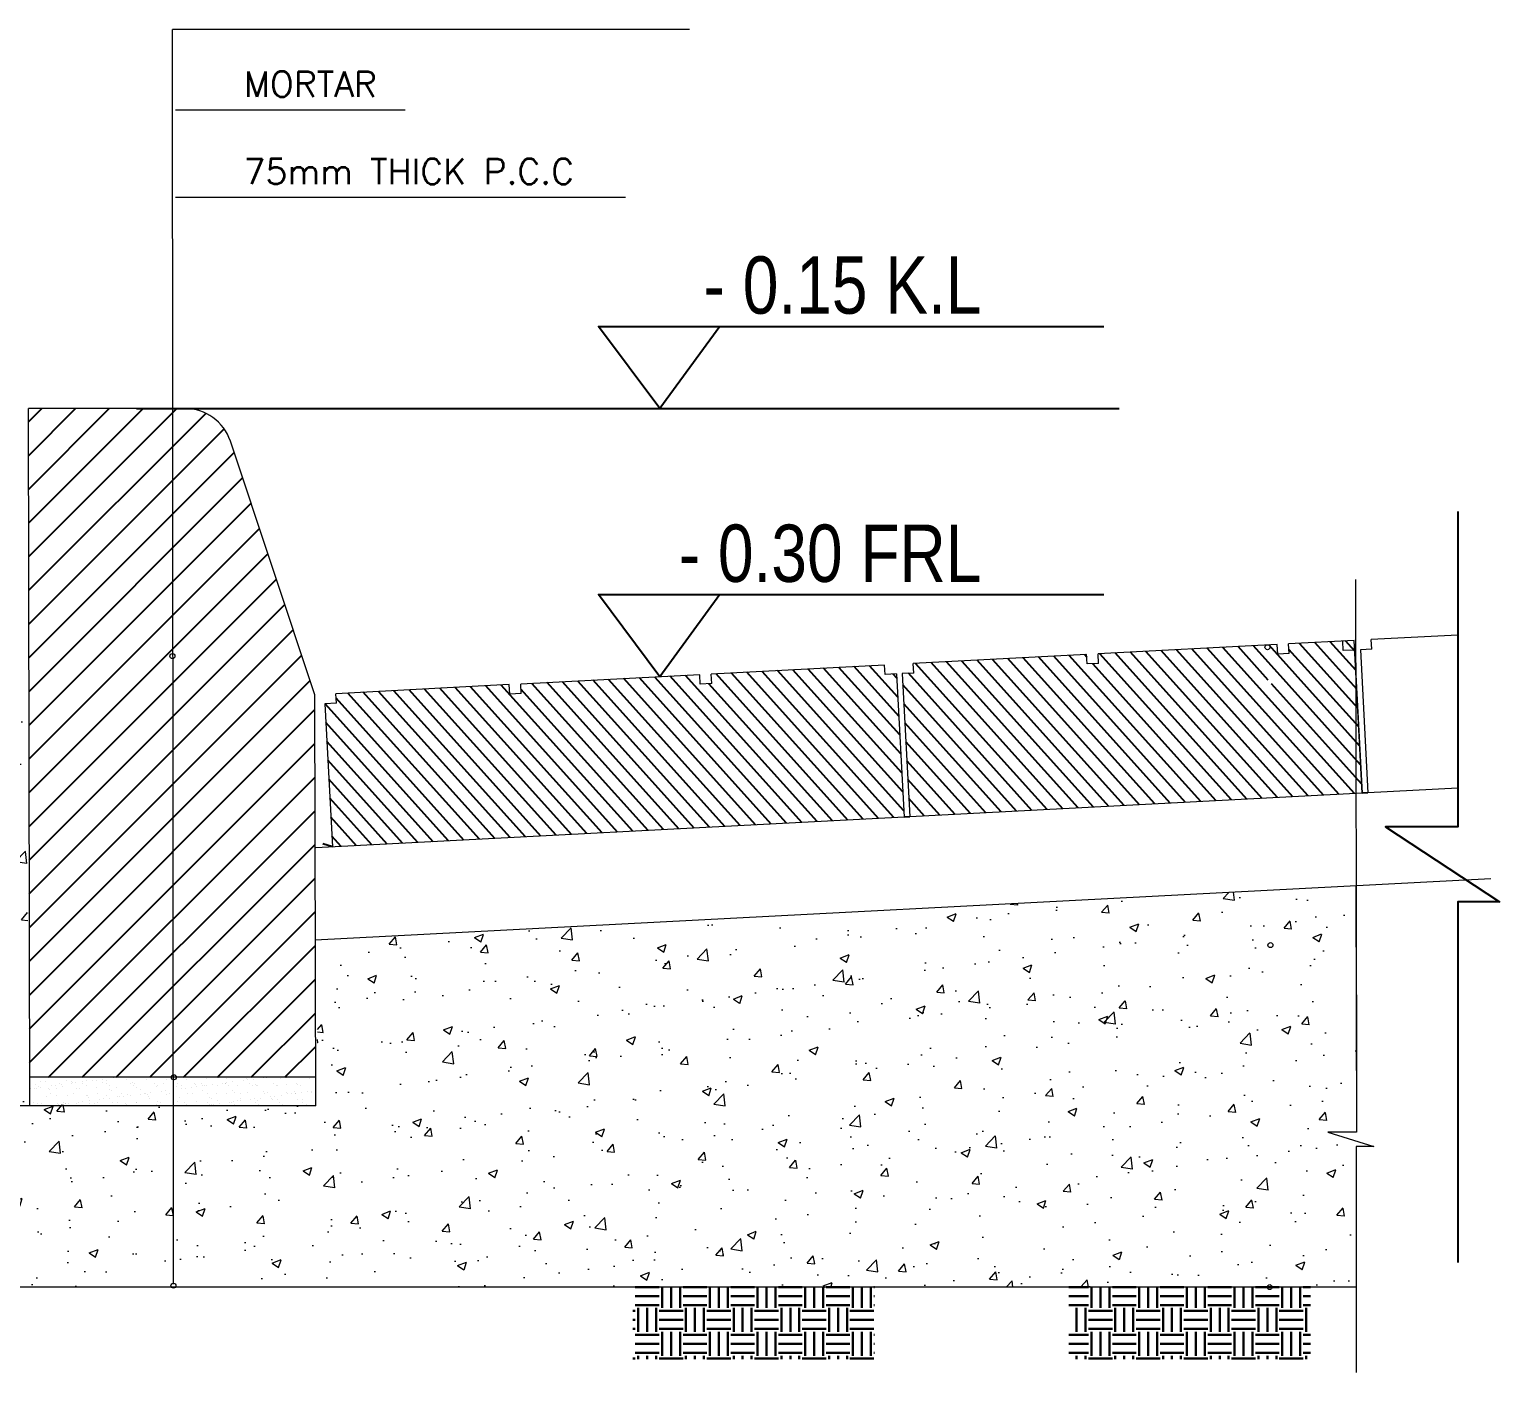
# Model space of a CAD drawing. Header units: centimetres. Extents: x 7997 to 116674, y 1017 to 13844.
# Drawn here: x 110212 to 110596.7, y 8963.6 to 9315.1 of the extents above; entities that cross this region are included whole.
import ezdxf

# ---------------------------------------------------------------- set-up
doc = ezdxf.new("R2010")
doc.units = ezdxf.units.CM
doc.header["$LTSCALE"] = 200
doc.layers.add('A_DIM-AXIS', color=1, linetype='Continuous')
doc.layers.add('L-LANDSCAPE', color=11, linetype='Continuous')
for name, color, linetype, lineweight in [('HAT', 8, 'Continuous', 9), ('HATCH', 8, 'Continuous', 5), ('TEXT', 6, 'Continuous', 18), ('W', 2, 'Continuous', 20), ('WLL', 6, 'Continuous', 30)]:
    doc.layers.add(name, color=color, linetype=linetype, lineweight=lineweight)
doc.styles.add('ROMANS', font='romans.shx', dxfattribs={"width": 0.8})
doc.styles.add('XX-Z6-101$0$Arial-0.8', font='arial.ttf', dxfattribs={"width": 0.8})

# ---------------------------------------------------------------- blocks, each defined once
blk = doc.blocks.new('*X1552')
at = {"color": 0}
for p, q in [((-306.4, 3547.3), (-306.4, 3547.3)), ((-303, 3545.2), (-303, 3545.2)), ((-300.9, 3550.3), (-300.9, 3550.3)), ((-295.3, 3549.9), (-295.3, 3549.9)), ((-289.6, 3545.3), (-289.6, 3545.3)), ((-285.5, 3545.8), (-285.5, 3545.8)), ((-281.5, 3547.4), (-281.5, 3547.4)), ((-279, 3546.7), (-279, 3546.7)), ((-278.1, 3545.2), (-278.1, 3545.2)), ((-273.7, 3550.7), (-273.7, 3550.7)), ((-268.9, 3550), (-268.9, 3550)), ((-268.1, 3548.1), (-268.1, 3548.1)), ((-267.4, 3548.7), (-267.4, 3548.7)), ((-263.9, 3548.6), (-263.9, 3548.6)), ((-257.4, 3549.5), (-257.4, 3549.5)), ((-256.6, 3547.4), (-256.6, 3547.4)), ((-253.2, 3545.3), (-253.2, 3545.3)), ((-252.8, 3551), (-252.8, 3551)), ((-246.6, 3550.9), (-246.6, 3550.9)), ((-242.4, 3551.5), (-242.4, 3551.5)), ((-236.4, 3549.3), (-236.4, 3549.3)), ((-235.9, 3552.3), (-235.9, 3552.3)), ((-232.3, 3550.9), (-232.3, 3550.9)), ((-231.7, 3547.5), (-231.7, 3547.5)), ((-228.3, 3545.3), (-228.3, 3545.3)), ((-225, 3553.8), (-225, 3553.8)), ((-220.9, 3554.3), (-220.9, 3554.3)), ((-214.4, 3555.2), (-214.4, 3555.2)), ((-210.7, 3551.6), (-210.7, 3551.6)), ((-206.7, 3547.5), (-206.7, 3547.5)), ((-204.4, 3549.1), (-204.4, 3549.1)), ((-203.4, 3545.4), (-203.4, 3545.4)), ((-202.9, 3547.7), (-202.9, 3547.7)), ((-189.7, 3551.9), (-189.7, 3551.9)), ((-181.8, 3547.6), (-181.8, 3547.6)), ((-178.9, 3554.7), (-178.9, 3554.7)), ((-178.9, 3544.4), (-178.9, 3544.4)), ((-178.5, 3545.4), (-178.5, 3545.4)), ((-171.9, 3548.3), (-171.9, 3548.3)), ((-169.3, 3551.8), (-169.3, 3551.8)), ((-158, 3544.7), (-158, 3544.7)), ((-156.9, 3547.6), (-156.9, 3547.6)), ((-153.5, 3545.5), (-153.5, 3545.5)), ((-147.9, 3555.4), (-147.9, 3555.4)), ((-147.7, 3552.6), (-147.7, 3552.6)), ((-139.9, 3548.1), (-139.9, 3548.1)), ((-138.4, 3546.7), (-138.4, 3546.7)), ((-137.5, 3544.6), (-137.5, 3544.6)), ((-132, 3547.7), (-132, 3547.7)), ((-131.5, 3545.4), (-131.5, 3545.4)), ((-128.6, 3545.5), (-128.6, 3545.5)), ((-127.4, 3545.9), (-127.4, 3545.9)), ((-126.7, 3552.9), (-126.7, 3552.9)), ((-120.9, 3546.8), (-120.9, 3546.8)), ((-115.9, 3555.1), (-115.9, 3555.1)), ((-115.9, 3545.4), (-115.9, 3545.4)), ((-114.4, 3553.7), (-114.4, 3553.7)), ((-110, 3548.2), (-110, 3548.2)), ((-107.4, 3547.4), (-107.4, 3547.4)), ((-107.1, 3547.7), (-107.1, 3547.7)), ((-106.3, 3552.8), (-106.3, 3552.8)), ((-105.8, 3548.7), (-105.8, 3548.7)), ((-103.7, 3545.6), (-103.7, 3545.6)), ((-99.3, 3549.6), (-99.3, 3549.6)), ((-95, 3545.6), (-95, 3545.6)), ((-88.5, 3551), (-88.5, 3551)), ((-84.7, 3553.5), (-84.7, 3553.5)), ((-84.3, 3551.6), (-84.3, 3551.6)), ((-83.4, 3554.4), (-83.4, 3554.4)), ((-82.2, 3547.8), (-82.2, 3547.8)), ((-78.8, 3545.6), (-78.8, 3545.6)), ((-77.8, 3552.4), (-77.8, 3552.4)), ((-75.4, 3547.1), (-75.4, 3547.1)), ((-74.5, 3545.5), (-74.5, 3545.5)), ((-74, 3545.7), (-74, 3545.7)), ((-66.9, 3553.9), (-66.9, 3553.9)), ((-63.7, 3553.8), (-63.7, 3553.8)), ((-62.8, 3554.4), (-62.8, 3554.4)), ((-57.3, 3547.8), (-57.3, 3547.8)), ((-56.2, 3555.3), (-56.2, 3555.3)), ((-53.9, 3545.7), (-53.9, 3545.7)), ((-52.9, 3546.3), (-52.9, 3546.3)), ((-51.4, 3554.1), (-51.4, 3554.1)), ((-49.9, 3552.8), (-49.9, 3552.8)), ((-43.2, 3553.7), (-43.2, 3553.7)), ((-42.9, 3546.4), (-42.9, 3546.4)), ((-32.4, 3547.8), (-32.4, 3547.8)), ((-32, 3546.6), (-32, 3546.6)), ((-29, 3545.7), (-29, 3545.7)), ((-21.6, 3554.5), (-21.6, 3554.5)), ((-18.9, 3553.4), (-18.9, 3553.4)), ((-311.2, 3542.4), (-311.2, 3542.4)), ((-307, 3543), (-307, 3543)), ((-304.9, 3542.5), (-304.9, 3542.5)), ((-300.5, 3543.8), (-300.5, 3543.8)), ((-294.8, 3534.5), (-294.8, 3534.5)), ((-293, 3543), (-293, 3543)), ((-291.5, 3541.7), (-291.5, 3541.7)), ((-290.9, 3537.5), (-290.9, 3537.5)), ((-284.5, 3535.3), (-284.5, 3535.3)), ((-284, 3542.8), (-284, 3542.8)), ((-273.2, 3535.3), (-273.2, 3535.3)), ((-266, 3537.5), (-266, 3537.5)), ((-263.5, 3542.7), (-263.5, 3542.7)), ((-260.5, 3542.3), (-260.5, 3542.3)), ((-256.6, 3528.9), (-256.6, 3528.9)), ((-252.5, 3535), (-252.5, 3535)), ((-252.2, 3535.5), (-252.2, 3535.5)), ((-251, 3533.7), (-251, 3533.7)), ((-250.1, 3529.8), (-250.1, 3529.8)), ((-241.9, 3543.5), (-241.9, 3543.5)), ((-241.1, 3537.6), (-241.1, 3537.6)), ((-239.2, 3531.2), (-239.2, 3531.2)), ((-235, 3531.7), (-235, 3531.7)), ((-231.8, 3535.4), (-231.8, 3535.4)), ((-228.5, 3542), (-228.5, 3542)), ((-228.5, 3532.6), (-228.5, 3532.6)), ((-227, 3540.7), (-227, 3540.7)), ((-221, 3543.7), (-221, 3543.7)), ((-220, 3534.3), (-220, 3534.3)), ((-217.7, 3534), (-217.7, 3534)), ((-216.1, 3537.6), (-216.1, 3537.6)), ((-213.5, 3534.6), (-213.5, 3534.6)), ((-210.2, 3536.2), (-210.2, 3536.2)), ((-207, 3535.4), (-207, 3535.4)), ((-200.5, 3543.6), (-200.5, 3543.6)), ((-196.1, 3536.9), (-196.1, 3536.9)), ((-196, 3541.3), (-196, 3541.3)), ((-192, 3537.4), (-192, 3537.4)), ((-191.2, 3537.6), (-191.2, 3537.6)), ((-189.2, 3536.5), (-189.2, 3536.5)), ((-188, 3534), (-188, 3534)), ((-186.5, 3532.7), (-186.5, 3532.7)), ((-185.5, 3538.3), (-185.5, 3538.3)), ((-178.4, 3529), (-178.4, 3529)), ((-174.6, 3539.7), (-174.6, 3539.7)), ((-170.4, 3540.2), (-170.4, 3540.2)), ((-168.8, 3536.4), (-168.8, 3536.4)), ((-166.3, 3537.7), (-166.3, 3537.7)), ((-157.5, 3529.3), (-157.5, 3529.3)), ((-155.5, 3533.3), (-155.5, 3533.3)), ((-153.1, 3542.5), (-153.1, 3542.5)), ((-148.9, 3543.1), (-148.9, 3543.1)), ((-147.2, 3537.2), (-147.2, 3537.2)), ((-142.4, 3543.9), (-142.4, 3543.9)), ((-141.4, 3537.7), (-141.4, 3537.7)), ((-137, 3529.2), (-137, 3529.2)), ((-131.5, 3540.3), (-131.5, 3540.3)), ((-126.2, 3537.4), (-126.2, 3537.4)), ((-123.5, 3533), (-123.5, 3533)), ((-122.1, 3531.7), (-122.1, 3531.7)), ((-116.5, 3537.8), (-116.5, 3537.8)), ((-115.4, 3529.9), (-115.4, 3529.9)), ((-105.8, 3537.3), (-105.8, 3537.3)), ((-99.5, 3540.1), (-99.5, 3540.1)), ((-98.4, 3529), (-98.4, 3529)), ((-98, 3538.7), (-98, 3538.7)), ((-94.5, 3530.2), (-94.5, 3530.2)), ((-91.9, 3529.9), (-91.9, 3529.9)), ((-91.6, 3537.8), (-91.6, 3537.8)), ((-91, 3532.3), (-91, 3532.3)), ((-84.1, 3538.1), (-84.1, 3538.1)), ((-81.1, 3531.3), (-81.1, 3531.3)), ((-76.9, 3531.8), (-76.9, 3531.8)), ((-74, 3530.1), (-74, 3530.1)), ((-70.4, 3532.7), (-70.4, 3532.7)), ((-67, 3539.4), (-67, 3539.4)), ((-66.7, 3537.9), (-66.7, 3537.9)), ((-63.2, 3538.4), (-63.2, 3538.4)), ((-59.5, 3534.1), (-59.5, 3534.1)), ((-59, 3532.1), (-59, 3532.1)), ((-57.6, 3530.7), (-57.6, 3530.7)), ((-55.4, 3534.7), (-55.4, 3534.7)), ((-52.4, 3530.9), (-52.4, 3530.9)), ((-48.9, 3535.5), (-48.9, 3535.5)), ((-42.7, 3538.3), (-42.7, 3538.3)), ((-41.7, 3537.9), (-41.7, 3537.9)), ((-38, 3537), (-38, 3537)), ((-35, 3539.1), (-35, 3539.1)), ((-33.8, 3537.5), (-33.8, 3537.5)), ((-33.5, 3537.7), (-33.5, 3537.7)), ((-31.5, 3531.2), (-31.5, 3531.2)), ((-27.3, 3538.4), (-27.3, 3538.4)), ((-26.5, 3531.4), (-26.5, 3531.4)), ((-21.1, 3539.1), (-21.1, 3539.1)), ((-16.8, 3538), (-16.8, 3538)), ((-16.5, 3539.8), (-16.5, 3539.8)), ((-308.6, 3528.3), (-308.6, 3528.3)), ((-304.4, 3527.1), (-304.4, 3527.1)), ((-299.9, 3527.3), (-299.9, 3527.3)), ((-283.5, 3527.4), (-283.5, 3527.4)), ((-282.3, 3525.5), (-282.3, 3525.5)), ((-278.1, 3526.1), (-278.1, 3526.1)), ((-276.6, 3528), (-276.6, 3528)), ((-275.1, 3526.6), (-275.1, 3526.6)), ((-275, 3527.4), (-275, 3527.4)), ((-271.6, 3526.9), (-271.6, 3526.9)), ((-263, 3527.3), (-263, 3527.3)), ((-260.7, 3528.3), (-260.7, 3528.3)), ((-250.1, 3527.4), (-250.1, 3527.4)), ((-244.1, 3527.3), (-244.1, 3527.3)), ((-241.4, 3528), (-241.4, 3528)), ((-225.2, 3527.5), (-225.2, 3527.5)), ((-220.5, 3528.3), (-220.5, 3528.3)), ((-212.1, 3527), (-212.1, 3527)), ((-210.6, 3525.7), (-210.6, 3525.7)), ((-200.3, 3527.5), (-200.3, 3527.5)), ((-200, 3528.2), (-200, 3528.2)), ((-179.6, 3526.3), (-179.6, 3526.3)), ((-175.4, 3527.5), (-175.4, 3527.5)), ((-150.5, 3527.6), (-150.5, 3527.6)), ((-147.6, 3526), (-147.6, 3526)), ((-125.5, 3527.6), (-125.5, 3527.6)), ((-124.1, 3525.6), (-124.1, 3525.6)), ((-122.2, 3525.5), (-122.2, 3525.5)), ((-120, 3526.2), (-120, 3526.2)), ((-113.5, 3527), (-113.5, 3527)), ((-102.6, 3528.4), (-102.6, 3528.4)), ((-100.6, 3527.7), (-100.6, 3527.7)), ((-97.3, 3525.5), (-97.3, 3525.5)), ((-75.7, 3527.7), (-75.7, 3527.7)), ((-72.3, 3525.6), (-72.3, 3525.6)), ((-50.8, 3527.8), (-50.8, 3527.8)), ((-47.4, 3525.6), (-47.4, 3525.6)), ((-25.9, 3527.8), (-25.9, 3527.8)), ((-22.5, 3525.7), (-22.5, 3525.7))]:
    blk.add_line(p, q, dxfattribs=at)
blk = doc.blocks.new('*X1551')
at = {"color": 0}
for p, q in [((-5496.9, 1071.9), (-5496.9, 1094.5)), ((-5487.5, 1071.9), (-5487.5, 1094.5)), ((-5478.1, 1071.9), (-5478.1, 1094.5)), ((-5446.9, 1071.9), (-5446.9, 1094.5)), ((-5437.5, 1071.9), (-5437.5, 1094.5)), ((-5428.1, 1071.9), (-5428.1, 1094.5)), ((-5396.9, 1071.9), (-5396.9, 1094.5)), ((-5387.5, 1071.9), (-5387.5, 1094.5)), ((-5378.1, 1071.9), (-5378.1, 1094.5)), ((-5346.9, 1071.9), (-5346.9, 1094.5)), ((-5337.5, 1071.9), (-5337.5, 1094.5)), ((-5328.1, 1071.9), (-5328.1, 1094.5)), ((-5296.9, 1071.9), (-5296.9, 1094.5)), ((-5287.5, 1071.9), (-5287.5, 1094.5)), ((-5278.1, 1071.9), (-5278.1, 1094.5)), ((-5046.9, 1071.9), (-5046.9, 1094.5)), ((-5037.5, 1071.9), (-5037.5, 1094.5)), ((-5028.1, 1071.9), (-5028.1, 1094.5)), ((-4996.9, 1071.9), (-4996.9, 1094.5)), ((-4987.5, 1071.9), (-4987.5, 1094.5)), ((-4978.1, 1071.9), (-4978.1, 1094.5)), ((-4946.9, 1071.9), (-4946.9, 1094.5)), ((-4937.5, 1071.9), (-4937.5, 1094.5)), ((-4928.1, 1071.9), (-4928.1, 1094.5)), ((-4896.9, 1071.9), (-4896.9, 1094.5)), ((-4887.5, 1071.9), (-4887.5, 1094.5)), ((-4878.1, 1071.9), (-4878.1, 1094.5)), ((-4846.9, 1071.9), (-4846.9, 1094.5)), ((-4837.5, 1071.9), (-4837.5, 1094.5)), ((-4828.1, 1071.9), (-4828.1, 1094.5)), ((-5507.6, 1093.8), (-5500, 1093.8)), ((-5507.6, 1084.4), (-5500, 1084.4)), ((-5475, 1093.8), (-5450, 1093.8)), ((-5475, 1084.4), (-5450, 1084.4)), ((-5425, 1093.8), (-5400, 1093.8)), ((-5425, 1084.4), (-5400, 1084.4)), ((-5375, 1093.8), (-5350, 1093.8)), ((-5375, 1084.4), (-5350, 1084.4)), ((-5325, 1093.8), (-5300, 1093.8)), ((-5325, 1084.4), (-5300, 1084.4)), ((-5275, 1093.8), (-5254.4, 1093.8)), ((-5275, 1084.4), (-5254.4, 1084.4)), ((-5050.8, 1093.8), (-5050, 1093.8)), ((-5050.8, 1084.4), (-5050, 1084.4)), ((-5025, 1093.8), (-5000, 1093.8)), ((-5025, 1084.4), (-5000, 1084.4)), ((-4975, 1093.8), (-4950, 1093.8)), ((-4975, 1084.4), (-4950, 1084.4)), ((-4925, 1093.8), (-4900, 1093.8)), ((-4925, 1084.4), (-4900, 1084.4)), ((-4875, 1093.8), (-4850, 1093.8)), ((-4875, 1084.4), (-4850, 1084.4)), ((-4825, 1093.8), (-4800, 1093.8)), ((-4825, 1084.4), (-4800, 1084.4)), ((-5507.6, 1075), (-5500, 1075)), ((-5503.1, 1046.9), (-5503.1, 1071.9)), ((-5500, 1068.8), (-5475, 1068.8)), ((-5475, 1075), (-5450, 1075)), ((-5471.9, 1046.9), (-5471.9, 1071.9)), ((-5462.5, 1046.9), (-5462.5, 1071.9)), ((-5453.1, 1046.9), (-5453.1, 1071.9)), ((-5450, 1068.8), (-5425, 1068.8)), ((-5425, 1075), (-5400, 1075)), ((-5421.9, 1046.9), (-5421.9, 1071.9)), ((-5412.5, 1046.9), (-5412.5, 1071.9)), ((-5403.1, 1046.9), (-5403.1, 1071.9)), ((-5400, 1068.8), (-5375, 1068.8)), ((-5375, 1075), (-5350, 1075)), ((-5371.9, 1046.9), (-5371.9, 1071.9)), ((-5362.5, 1046.9), (-5362.5, 1071.9)), ((-5353.1, 1046.9), (-5353.1, 1071.9)), ((-5350, 1068.8), (-5325, 1068.8)), ((-5325, 1075), (-5300, 1075)), ((-5321.9, 1046.9), (-5321.9, 1071.9)), ((-5312.5, 1046.9), (-5312.5, 1071.9)), ((-5303.1, 1046.9), (-5303.1, 1071.9)), ((-5300, 1068.8), (-5275, 1068.8)), ((-5275, 1075), (-5254.4, 1075)), ((-5271.9, 1046.9), (-5271.9, 1071.9)), ((-5262.5, 1046.9), (-5262.5, 1071.9)), ((-5050.8, 1075), (-5050, 1075)), ((-5050, 1068.8), (-5025, 1068.8)), ((-5025, 1075), (-5000, 1075)), ((-5021.9, 1046.9), (-5021.9, 1071.9)), ((-5012.5, 1046.9), (-5012.5, 1071.9)), ((-5003.1, 1046.9), (-5003.1, 1071.9)), ((-5000, 1068.8), (-4975, 1068.8)), ((-4975, 1075), (-4950, 1075)), ((-4971.9, 1046.9), (-4971.9, 1071.9)), ((-4962.5, 1046.9), (-4962.5, 1071.9)), ((-4953.1, 1046.9), (-4953.1, 1071.9)), ((-4950, 1068.8), (-4925, 1068.8)), ((-4925, 1075), (-4900, 1075)), ((-4921.9, 1046.9), (-4921.9, 1071.9)), ((-4912.5, 1046.9), (-4912.5, 1071.9)), ((-4903.1, 1046.9), (-4903.1, 1071.9)), ((-4900, 1068.8), (-4875, 1068.8)), ((-4875, 1075), (-4850, 1075)), ((-4871.9, 1046.9), (-4871.9, 1071.9)), ((-4862.5, 1046.9), (-4862.5, 1071.9)), ((-4853.1, 1046.9), (-4853.1, 1071.9)), ((-4850, 1068.8), (-4825, 1068.8)), ((-4825, 1075), (-4800, 1075)), ((-4821.9, 1046.9), (-4821.9, 1071.9)), ((-4812.5, 1046.9), (-4812.5, 1071.9)), ((-4803.1, 1046.9), (-4803.1, 1071.9)), ((-4800, 1068.8), (-4797.5, 1068.8)), ((-5500, 1059.4), (-5475, 1059.4)), ((-5500, 1050), (-5475, 1050)), ((-5450, 1059.4), (-5425, 1059.4)), ((-5450, 1050), (-5425, 1050)), ((-5400, 1059.4), (-5375, 1059.4)), ((-5400, 1050), (-5375, 1050)), ((-5350, 1059.4), (-5325, 1059.4)), ((-5350, 1050), (-5325, 1050)), ((-5300, 1059.4), (-5275, 1059.4)), ((-5300, 1050), (-5275, 1050)), ((-5050, 1059.4), (-5025, 1059.4)), ((-5050, 1050), (-5025, 1050)), ((-5000, 1059.4), (-4975, 1059.4)), ((-5000, 1050), (-4975, 1050)), ((-4950, 1059.4), (-4925, 1059.4)), ((-4950, 1050), (-4925, 1050)), ((-4900, 1059.4), (-4875, 1059.4)), ((-4900, 1050), (-4875, 1050)), ((-4850, 1059.4), (-4825, 1059.4)), ((-4850, 1050), (-4825, 1050)), ((-4800, 1059.4), (-4797.5, 1059.4)), ((-4800, 1050), (-4797.5, 1050)), ((-5507.6, 1043.8), (-5500, 1043.8)), ((-5507.6, 1034.4), (-5500, 1034.4)), ((-5496.9, 1021.9), (-5496.9, 1046.9)), ((-5487.5, 1021.9), (-5487.5, 1046.9)), ((-5478.1, 1021.9), (-5478.1, 1046.9)), ((-5475, 1043.8), (-5450, 1043.8)), ((-5475, 1034.4), (-5450, 1034.4)), ((-5446.9, 1021.9), (-5446.9, 1046.9)), ((-5437.5, 1021.9), (-5437.5, 1046.9)), ((-5428.1, 1021.9), (-5428.1, 1046.9)), ((-5425, 1043.8), (-5400, 1043.8)), ((-5425, 1034.4), (-5400, 1034.4)), ((-5396.9, 1021.9), (-5396.9, 1046.9)), ((-5387.5, 1021.9), (-5387.5, 1046.9)), ((-5378.1, 1021.9), (-5378.1, 1046.9)), ((-5375, 1043.8), (-5350, 1043.8)), ((-5375, 1034.4), (-5350, 1034.4)), ((-5346.9, 1021.9), (-5346.9, 1046.9)), ((-5337.5, 1021.9), (-5337.5, 1046.9)), ((-5328.1, 1021.9), (-5328.1, 1046.9)), ((-5325, 1043.8), (-5300, 1043.8)), ((-5325, 1034.4), (-5300, 1034.4)), ((-5296.9, 1021.9), (-5296.9, 1046.9)), ((-5287.5, 1021.9), (-5287.5, 1046.9)), ((-5278.1, 1021.9), (-5278.1, 1046.9)), ((-5275, 1043.8), (-5254.4, 1043.8)), ((-5275, 1034.4), (-5254.4, 1034.4)), ((-5050.8, 1043.8), (-5050, 1043.8)), ((-5050.8, 1034.4), (-5050, 1034.4)), ((-5046.9, 1021.9), (-5046.9, 1046.9)), ((-5037.5, 1021.9), (-5037.5, 1046.9)), ((-5028.1, 1021.9), (-5028.1, 1046.9)), ((-5025, 1043.8), (-5000, 1043.8)), ((-5025, 1034.4), (-5000, 1034.4)), ((-4996.9, 1021.9), (-4996.9, 1046.9)), ((-4987.5, 1021.9), (-4987.5, 1046.9)), ((-4978.1, 1021.9), (-4978.1, 1046.9)), ((-4975, 1043.8), (-4950, 1043.8)), ((-4975, 1034.4), (-4950, 1034.4)), ((-4946.9, 1021.9), (-4946.9, 1046.9)), ((-4937.5, 1021.9), (-4937.5, 1046.9)), ((-4928.1, 1021.9), (-4928.1, 1046.9)), ((-4925, 1043.8), (-4900, 1043.8)), ((-4925, 1034.4), (-4900, 1034.4)), ((-4896.9, 1021.9), (-4896.9, 1046.9)), ((-4887.5, 1021.9), (-4887.5, 1046.9)), ((-4878.1, 1021.9), (-4878.1, 1046.9)), ((-4875, 1043.8), (-4850, 1043.8)), ((-4875, 1034.4), (-4850, 1034.4)), ((-4846.9, 1021.9), (-4846.9, 1046.9)), ((-4837.5, 1021.9), (-4837.5, 1046.9)), ((-4828.1, 1021.9), (-4828.1, 1046.9)), ((-4825, 1043.8), (-4800, 1043.8)), ((-4825, 1034.4), (-4800, 1034.4)), ((-5507.6, 1025), (-5500, 1025)), ((-5503.1, 1018.4), (-5503.1, 1021.9)), ((-5500, 1018.8), (-5475, 1018.8)), ((-5475, 1025), (-5450, 1025)), ((-5471.9, 1018.4), (-5471.9, 1021.9)), ((-5462.5, 1018.4), (-5462.5, 1021.9)), ((-5453.1, 1018.4), (-5453.1, 1021.9)), ((-5450, 1018.8), (-5425, 1018.8)), ((-5425, 1025), (-5400, 1025)), ((-5421.9, 1018.4), (-5421.9, 1021.9)), ((-5412.5, 1018.4), (-5412.5, 1021.9)), ((-5403.1, 1018.4), (-5403.1, 1021.9)), ((-5400, 1018.8), (-5375, 1018.8)), ((-5375, 1025), (-5350, 1025)), ((-5371.9, 1018.4), (-5371.9, 1021.9)), ((-5362.5, 1018.4), (-5362.5, 1021.9)), ((-5353.1, 1018.4), (-5353.1, 1021.9)), ((-5350, 1018.8), (-5325, 1018.8)), ((-5325, 1025), (-5300, 1025)), ((-5321.9, 1018.4), (-5321.9, 1021.9)), ((-5312.5, 1018.4), (-5312.5, 1021.9)), ((-5303.1, 1018.4), (-5303.1, 1021.9)), ((-5300, 1018.8), (-5275, 1018.8)), ((-5275, 1025), (-5254.4, 1025)), ((-5271.9, 1018.4), (-5271.9, 1021.9)), ((-5262.5, 1018.4), (-5262.5, 1021.9)), ((-5050.8, 1025), (-5050, 1025)), ((-5050, 1018.8), (-5025, 1018.8)), ((-5025, 1025), (-5000, 1025)), ((-5021.9, 1018.4), (-5021.9, 1021.9)), ((-5012.5, 1018.4), (-5012.5, 1021.9)), ((-5003.1, 1018.4), (-5003.1, 1021.9)), ((-5000, 1018.8), (-4975, 1018.8)), ((-4975, 1025), (-4950, 1025)), ((-4971.9, 1018.4), (-4971.9, 1021.9)), ((-4962.5, 1018.4), (-4962.5, 1021.9)), ((-4953.1, 1018.4), (-4953.1, 1021.9)), ((-4950, 1018.8), (-4925, 1018.8)), ((-4925, 1025), (-4900, 1025)), ((-4921.9, 1018.4), (-4921.9, 1021.9)), ((-4912.5, 1018.4), (-4912.5, 1021.9)), ((-4903.1, 1018.4), (-4903.1, 1021.9)), ((-4900, 1018.8), (-4875, 1018.8)), ((-4875, 1025), (-4850, 1025)), ((-4871.9, 1018.4), (-4871.9, 1021.9)), ((-4862.5, 1018.4), (-4862.5, 1021.9)), ((-4853.1, 1018.4), (-4853.1, 1021.9)), ((-4850, 1018.8), (-4825, 1018.8)), ((-4825, 1025), (-4800, 1025)), ((-4821.9, 1018.4), (-4821.9, 1021.9)), ((-4812.5, 1018.4), (-4812.5, 1021.9)), ((-4803.1, 1018.4), (-4803.1, 1021.9)), ((-4800, 1018.8), (-4797.5, 1018.8))]:
    blk.add_line(p, q, dxfattribs=at)

msp = doc.modelspace()

# ---------------------------------------------------------------- hatches: boundary and pattern name
at = {"layer": 'A_DIM-AXIS'}
h = msp.add_hatch(dxfattribs=at)
h.set_pattern_fill('ANSI31', color=253, scale=50, style=0)
h.set_pattern_definition([(45, (88072.809, -8781.198), (-4.4194174, 4.4194174), [])])
edge = h.paths.add_edge_path()
edge.add_line((110249.7245, 9040.8405), (110286.887, 9040.8405))
edge.add_line((110286.887, 9040.8405), (110286.7358, 9140.9515))
edge.add_line((110286.7358, 9140.9515), (110264.6176, 9207.306))
edge.add_arc((110252.7766, 9203.359), 12.4815, 18.434949, 90)
edge.add_line((110252.7766, 9215.8405), (110249.5792, 9215.8405))
edge.add_line((110249.5792, 9215.8405), (110249.6325, 9151.6998))
edge.add_arc((110249.4626, 9151.0669), 0.6553, -74.880169, 74.975324, ccw=False)
edge.add_line((110249.6335, 9150.4343), (110249.7245, 9040.8405))
edge = h.paths.add_edge_path()
edge.add_line((110212.0759, 9040.8405), (110249.7245, 9040.8405))
edge.add_line((110249.7245, 9040.8405), (110249.6335, 9150.4343))
edge.add_arc((110249.4626, 9151.0669), 0.6553, 74.975324, 285.119831, ccw=False)
edge.add_line((110249.6325, 9151.6998), (110249.5792, 9215.8405))
edge.add_line((110249.5792, 9215.8405), (110211.8467, 9215.8405))
edge.add_line((110211.8467, 9215.8405), (110212.0759, 9040.8405))
h = msp.add_hatch(dxfattribs=at)
h.set_pattern_fill('ANSI31', color=253, scale=25, angle=87.007672, style=0)
h.set_pattern_definition([(132.007672, (87166.677, -7629.4123), (-2.3220476, -2.09134407), [])])
h.paths.add_polyline_path([(110558.6562, 9155.1519), (110541.5111, 9154.2557), (110541.6414, 9151.7628), (110538.6499, 9151.6064), (110538.5196, 9154.0993), (110535.9125, 9153.963), (110536.3901, 9144.8271, -0.4295947), (110537.1128, 9144.2096, -0.4295947), (110536.4584, 9143.5201), (110538.0006, 9114.0176), (110560.7443, 9115.2065)])
h.paths.add_polyline_path([(110536.4584, 9143.5201, -0.39899791), (110535.8041, 9144.1412, -0.39899791), (110536.3901, 9144.8271), (110535.9125, 9153.963), (110491.6531, 9151.6494), (110491.7834, 9149.1565), (110488.7919, 9149.0002), (110488.6616, 9151.4931), (110443.2909, 9149.1214), (110443.4212, 9146.6285), (110440.4297, 9146.4721), (110442.3875, 9109.0195), (110538.0006, 9114.0176)])
h.paths.add_polyline_path([(110438.934, 9146.3939), (110435.9425, 9146.2375), (110435.8122, 9148.7304), (110417.4147, 9147.7687), (110390.4414, 9146.3587), (110390.5717, 9143.8658), (110387.5803, 9143.7095), (110387.45, 9146.2024), (110340.5835, 9143.7525), (110340.7138, 9141.2596), (110337.7223, 9141.1032), (110337.592, 9143.5961), (110292.2212, 9141.2244), (110292.3516, 9138.7315), (110289.3601, 9138.5751), (110291.3179, 9101.1226), (110440.8917, 9108.9413)])
at = {"layer": 'HATCH'}
h = msp.add_hatch(dxfattribs=at)
h.set_pattern_fill('AR-CONC', color=8, scale=3.328402, style=0)
h.set_pattern_definition([(50, (55142.353, 2396.686), (23.873305, -2.0886435), [2.496302, -27.45932]), (355, (55142.353, 2396.686), (-4.618203, 25.035981), [1.997041, -21.967456]), (100.4514, (55144.343, 2396.512), (19.25512, 22.947322), [2.12153, -23.336831]), (46.1842, (55142.353, 2403.343), (35.522076, -5.509139), [3.744453, -41.18898]), (96.6356, (55145.314, 2402.884), (31.109336, 32.422562), [3.182295, -35.00524]), (351.1842, (55142.353, 2403.343), (31.10931, 32.422587), [2.995562, -32.951183]), (21, (55145.682, 2401.679), (19.8674685, -13.400777), [2.496302, -27.45932]), (326, (55145.682, 2401.68), (8.098513, 24.135911), [1.997041, -21.967456]), (71.4514, (55147.337, 2400.562), (27.96599, 10.735113), [2.12153, -23.336831]), (37.5, (55142.353, 2396.686), (0.4047289, 11.0800469), [0, -21.7011834, 0, -22.300296, 0, -22.0506657]), (7.5, (55142.353, 2396.686), (8.7560127, 13.1276088), [0, -12.714497, 0, -21.201923, 0, -8.404216]), (327.5, (55134.931, 2396.686), (17.7677586, -0.7507169), [0, -8.321006, 0, -25.9615385, 0, -34.4489645]), (317.5, (55131.603, 2396.686), (19.4107823, 3.3318966), [0, -10.8173077, 0, -17.2411243, 0, -24.4637574])])
h.paths.add_polyline_path([(110161.4728, 9033.6059), (110211.3988, 9033.6059), (110211.8467, 9135.9589), (110174.4022, 9135.9589)])
edge = h.paths.add_edge_path()
edge.add_line((110161.4728, 9033.6059), (110161.4728, 8986.1762))
edge.add_line((110161.4728, 8986.1762), (110286.2878, 8986.1762))
edge.add_line((110286.2878, 8986.1762), (110286.2162, 9033.6059))
edge.add_line((110286.2162, 9033.6059), (110249.0322, 9033.6059))
edge.add_line((110249.0322, 9033.6059), (110249.0486, 9013.8323))
edge.add_arc((110249.0146, 9013.1779), 0.6553, 0, 87.026649, ccw=False)
edge.add_arc((110249.0146, 9013.1779), 0.6553, -180, 0, ccw=False)
edge.add_arc((110249.0146, 9013.1779), 0.6553, 87.026649, 180, ccw=False)
edge.add_line((110249.0486, 9013.8323), (110249.0322, 9033.6059))
edge.add_line((110249.0322, 9033.6059), (110161.4728, 9033.6059))
h = msp.add_hatch(dxfattribs=at)
h.set_pattern_fill('AR-CONC', color=8, scale=3.328402, style=0)
h.set_pattern_definition([(50, (55143.072, 2398.704), (23.873305, -2.0886435), [2.496302, -27.45932]), (355, (55143.072, 2398.704), (-4.618203, 25.035981), [1.997041, -21.967456]), (100.4514, (55145.061, 2398.53), (19.25512, 22.947322), [2.12153, -23.336831]), (46.1842, (55143.072, 2405.36), (35.522076, -5.509139), [3.744453, -41.18898]), (96.6356, (55146.032, 2404.9), (31.109336, 32.422562), [3.182295, -35.00524]), (351.1842, (55143.072, 2405.36), (31.10931, 32.422587), [2.995562, -32.951183]), (21, (55146.4, 2403.697), (19.8674685, -13.400777), [2.496302, -27.45932]), (326, (55146.4, 2403.697), (8.098513, 24.135911), [1.997041, -21.967456]), (71.4514, (55148.056, 2402.58), (27.96599, 10.735113), [2.12153, -23.336831]), (37.5, (55143.072, 2398.704), (0.4047289, 11.0800469), [0, -21.7011834, 0, -22.300296, 0, -22.0506657]), (7.5, (55143.072, 2398.704), (8.7560127, 13.1276088), [0, -12.714497, 0, -21.201923, 0, -8.404216]), (327.5, (55135.65, 2398.704), (17.7677586, -0.7507169), [0, -8.321006, 0, -25.9615385, 0, -34.4489645]), (317.5, (55132.321, 2398.704), (19.4107823, 3.3318966), [0, -10.8173077, 0, -17.2411243, 0, -24.4637574])])
edge = h.paths.add_edge_path()
edge.add_line((110523.4711, 8985.9219), (110521.1326, 9061.4445))
edge.add_arc((110521.1668, 9062.0988), 0.6553, 92.992414, 267.007586, ccw=False)
edge.add_line((110521.1326, 9062.7532), (110521.088, 9088.9367))
edge.add_line((110521.088, 9088.9367), (110287.5998, 9076.7315))
edge.add_line((110287.5998, 9076.7315), (110287.0064, 8985.9219))
edge.add_line((110287.0064, 8985.9219), (110523.4711, 8985.9219))
edge = h.paths.add_edge_path()
edge.add_line((110523.4711, 8985.9219), (110559.297, 8985.9219))
edge.add_line((110559.297, 8985.9219), (110559.2201, 9050.013))
edge.add_line((110559.2201, 9050.013), (110563.8345, 9050.013))
edge.add_line((110563.8345, 9050.013), (110551.7295, 9053.7174))
edge.add_line((110551.7295, 9053.7174), (110559.297, 9053.7174))
edge.add_line((110559.297, 9053.7174), (110559.1528, 9090.9265))
edge.add_line((110559.1528, 9090.9265), (110521.088, 9088.9367))
edge.add_line((110521.088, 9088.9367), (110521.1326, 9062.7532))
edge.add_arc((110521.1668, 9062.0988), 0.6553, 267.007586, 452.992414, ccw=False)
edge.add_line((110521.1326, 9061.4445), (110523.4711, 8985.9219))

# ---------------------------------------------------------------- linework, layer by layer
at = {"layer": 'A_DIM-AXIS', "color": 253}
msp.add_line((110291.3179, 9101.1226, 0.1286), (110288.7772, 9101.9061, 0.1286), dxfattribs=at)
at = {"layer": 'HAT'}
for p, q in [((110249.7675, 8986.6998, 0.1286), (110249.4968, 9315.0726, 0.1286)), ((110384.7566, 9315.0726, 0.1286), (110249.4968, 9315.0726, 0.1286)), ((110310.3786, 9293.9611, 0.1286), (110250.2238, 9293.9611, 0.1286)), ((110368.0332, 9271.0904, 0.1286), (110250.2238, 9271.0904, 0.1286)), ((110559.0264, 9171.111, 0.1286), (110559.297, 9040.7814, 0.1286)), ((110559.0715, 9090.9222, 0.1286), (110559.297, 9026.4455, 0.1286)), ((110551.7295, 9026.4455, 0.1286), (110563.8345, 9022.7412, 0.1286)), ((110559.297, 9026.4455, 0.1286), (110551.7295, 9026.4455, 0.1286)), ((110559.2201, 9022.7412, 0.1286), (110559.2201, 8963.5612, 0.1286)), ((110563.8345, 9022.7412, 0.1286), (110559.2201, 9022.7412, 0.1286))]:
    msp.add_line(p, q, dxfattribs=at)
for centre in [(110249.4626, 9151.0669, 0.1286), (110249.4626, 9151.0669, 0.1286), (110535.9767, 9153.3911, 0.1286), (110536.7422, 9075.4283, 0.1286), (110249.8022, 9040.8405, 0.1286), (110249.7332, 8986.3076, 0.1286), (110249.7332, 8986.3076, 0.1286), (110536.5565, 8985.9219, 0.1286)]:
    msp.add_circle(centre, 0.6553, dxfattribs=at)
at = {"layer": 'L-LANDSCAPE'}
for p, q in [((110240.1033, 9215.8405, 0.1286), (110497.134, 9215.8405, 0.1286)), ((110562.24, 9115.2846, 0.1286), (110560.7443, 9115.2065, 0.1286)), ((110442.3875, 9109.0195, 0.1286), (110440.8917, 9108.9413, 0.1286))]:
    msp.add_line(p, q, dxfattribs=at)
at = {"layer": 'L-LANDSCAPE', "elevation": 0.1286}
for points in [[(110376.9597, 9215.8405), (110360.9628, 9237.3359), (110392.6998, 9237.3359), (110376.9597, 9215.8405)], [(110360.9628, 9237.3359), (110493.1232, 9237.3359)], [(110585.7482, 9188.8959), (110585.7482, 9106.3595), (110566.8983, 9106.3595), (110596.7113, 9086.7265), (110585.8126, 9086.7265), (110585.8126, 8992.4171)], [(110376.9597, 9145.654), (110360.9628, 9167.1494), (110392.6998, 9167.1494), (110376.9597, 9145.654)], [(110360.9628, 9167.1494), (110493.1232, 9167.1494)]]:
    msp.add_lwpolyline(points, dxfattribs=at)
at = {"layer": 'W', "color": 6}
for p, q in [((110212.1174, 9033.3516, 0.1286), (110211.8467, 9215.8405, 0.1286)), ((110252.7766, 9215.8405, 0.1286), (110211.8467, 9215.8405, 0.1286)), ((110286.7358, 9140.9515, 0.1286), (110264.6176, 9207.306, 0.1286)), ((110558.6562, 9155.1519, 0.1286), (110541.5111, 9154.2557, 0.1286)), ((110560.7443, 9115.2065, 0.1286), (110558.6562, 9155.1519, 0.1286)), ((110585.7482, 9156.5681, 0.1286), (110563.1434, 9155.3865, 0.1286)), ((110563.2737, 9152.8936, 0.1286), (110563.1434, 9155.3865, 0.1286)), ((110488.6616, 9151.4931, 0.1286), (110443.2909, 9149.1214, 0.1286)), ((110488.7919, 9149.0002, 0.1286), (110488.6616, 9151.4931, 0.1286)), ((110538.5196, 9154.0993, 0.1286), (110491.6531, 9151.6494, 0.1286)), ((110491.7834, 9149.1565, 0.1286), (110491.6531, 9151.6494, 0.1286)), ((110538.6499, 9151.6064, 0.1286), (110538.5196, 9154.0993, 0.1286)), ((110541.6414, 9151.7628, 0.1286), (110538.6499, 9151.6064, 0.1286)), ((110541.6414, 9151.7628, 0.1286), (110541.5111, 9154.2557, 0.1286)), ((110555.795, 9152.5026, 0.1286), (110555.6647, 9154.9955, 0.1286)), ((110558.7865, 9152.659, 0.1286), (110555.795, 9152.5026, 0.1286)), ((110558.7865, 9152.659, 0.1286), (110560.7443, 9115.2065, 0.1286)), ((110563.2737, 9152.8936, 0.1286), (110560.2823, 9152.7372, 0.1286)), ((110560.2823, 9152.7372, 0.1286), (110562.24, 9115.2846, 0.1286)), ((110435.8122, 9148.7304, 0.1286), (110390.4414, 9146.3587, 0.1286)), ((110435.9425, 9146.2375, 0.1286), (110435.8122, 9148.7304, 0.1286)), ((110443.4212, 9146.6285, 0.1286), (110443.2909, 9149.1214, 0.1286)), ((110491.7834, 9149.1565, 0.1286), (110488.7919, 9149.0002, 0.1286)), ((110387.45, 9146.2024, 0.1286), (110340.5835, 9143.7525, 0.1286)), ((110340.7138, 9141.2596, 0.1286), (110340.5835, 9143.7525, 0.1286)), ((110387.5803, 9143.7095, 0.1286), (110387.45, 9146.2024, 0.1286)), ((110390.5717, 9143.8658, 0.1286), (110387.5803, 9143.7095, 0.1286)), ((110390.5717, 9143.8658, 0.1286), (110390.4414, 9146.3587, 0.1286)), ((110438.934, 9146.3939, 0.1286), (110435.9425, 9146.2375, 0.1286)), ((110438.934, 9146.3939, 0.1286), (110440.8917, 9108.9413, 0.1286)), ((110443.4212, 9146.6285, 0.1286), (110440.4297, 9146.4721, 0.1286)), ((110440.4297, 9146.4721, 0.1286), (110442.3875, 9109.0195, 0.1286)), ((110287.001, 9033.3516, 0.1286), (110286.7358, 9140.9515, 0.1286)), ((110337.592, 9143.5961, 0.1286), (110292.2212, 9141.2244, 0.1286)), ((110292.3516, 9138.7315, 0.1286), (110292.2212, 9141.2244, 0.1286)), ((110337.7223, 9141.1032, 0.1286), (110337.592, 9143.5961, 0.1286)), ((110340.7138, 9141.2596, 0.1286), (110337.7223, 9141.1032, 0.1286)), ((110292.3516, 9138.7315, 0.1286), (110289.3601, 9138.5751, 0.1286)), ((110289.3601, 9138.5751, 0.1286), (110291.3179, 9101.1226, 0.1286)), ((110560.7443, 9115.2065, 0.1286), (110442.3875, 9109.0195, 0.1286)), ((110585.7482, 9116.5135, 0.1286), (110562.24, 9115.2846, 0.1286)), ((110440.8917, 9108.9413, 0.1286), (110286.9998, 9100.8969, 0.1286)), ((110594.4524, 9092.7717, 0.1286), (110286.848, 9076.6922, 0.1286)), ((110287.0064, 9040.8405, 0.1286), (110212.1174, 9040.8405, 0.1286)), ((110287.0064, 9033.3516, 0.1286), (110162.1914, 9033.3516, 0.1286)), ((110287.0064, 8985.9219, 0.1286), (110162.1914, 8985.9219, 0.1286)), ((110559.297, 8985.9219, 0.1286), (110287.0064, 8985.9219, 0.1286))]:
    msp.add_line(p, q, dxfattribs=at)
msp.add_arc((110252.7766, 9203.359, 0.1286), 12.4815, 18.434949, 90, dxfattribs=at)

# ---------------------------------------------------------------- block references
at = {"layer": 'WLL', "color": 8, "linetype": 'Continuous', "yscale": 0.2496301775209986, "zscale": 0.2496301775209986}
for name, p, xscale in [('*X1552', (110290.0846, 8153.5526, 0.1286), 0.2496301775209986), ('*X1551', (109172.3478, 8712.8889, 0.1286), -0.2496301775209986)]:
    msp.add_blockref(name, p, dxfattribs=dict(at, xscale=xscale))

# ---------------------------------------------------------------- texts
at = {"layer": 'TEXT', "style": 'ROMANS'}
for s, height, p in [('MORTAR', 6.6568, (110268.1128, 9297.4335, 0.1286)), ('75mm THICK P.C.C', 6.656805, (110268.1128, 9274.5628, 0.1286))]:
    msp.add_text(s, height=height, dxfattribs=at).set_placement(p)
at = {"layer": 'TEXT', "style": 'XX-Z6-101$0$Arial-0.8', "width": 0.8}
for s, p in [('- 0.15 K.L', (110388.4556, 9240.6726, 0.1286)), ('- 0.30 FRL', (110381.9481, 9170.4861, 0.1286))]:
    msp.add_text(s, height=15, dxfattribs=at).set_placement(p)

doc.saveas('drawing.dxf')
